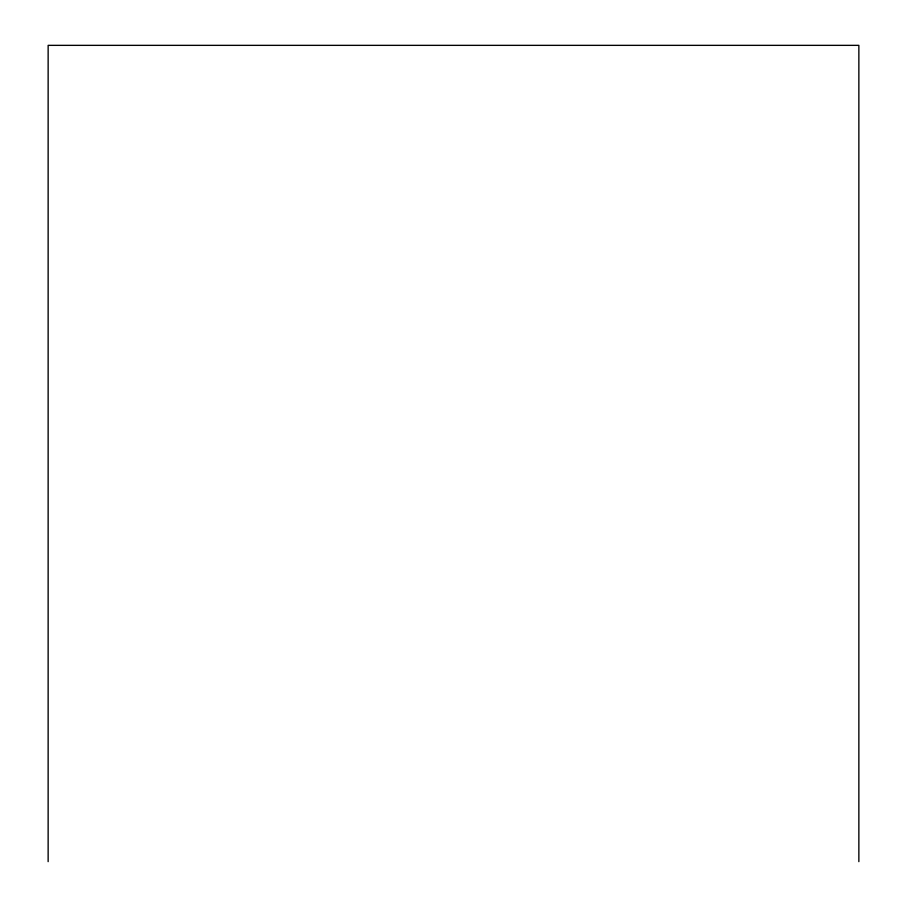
<?xml version="1.0" encoding="UTF-8"?>
<svg xmlns="http://www.w3.org/2000/svg" width="907" height="907" viewBox="0 0 907 907"><rect width="100%" height="100%" fill="white"/><g stroke="black" fill="none" stroke-linecap="round" stroke-linejoin="round"><path stroke-width="1.36" d="M858.861 861.65L858.861 45.35L48.139 45.35L48.139 861.65"/></g></svg>
